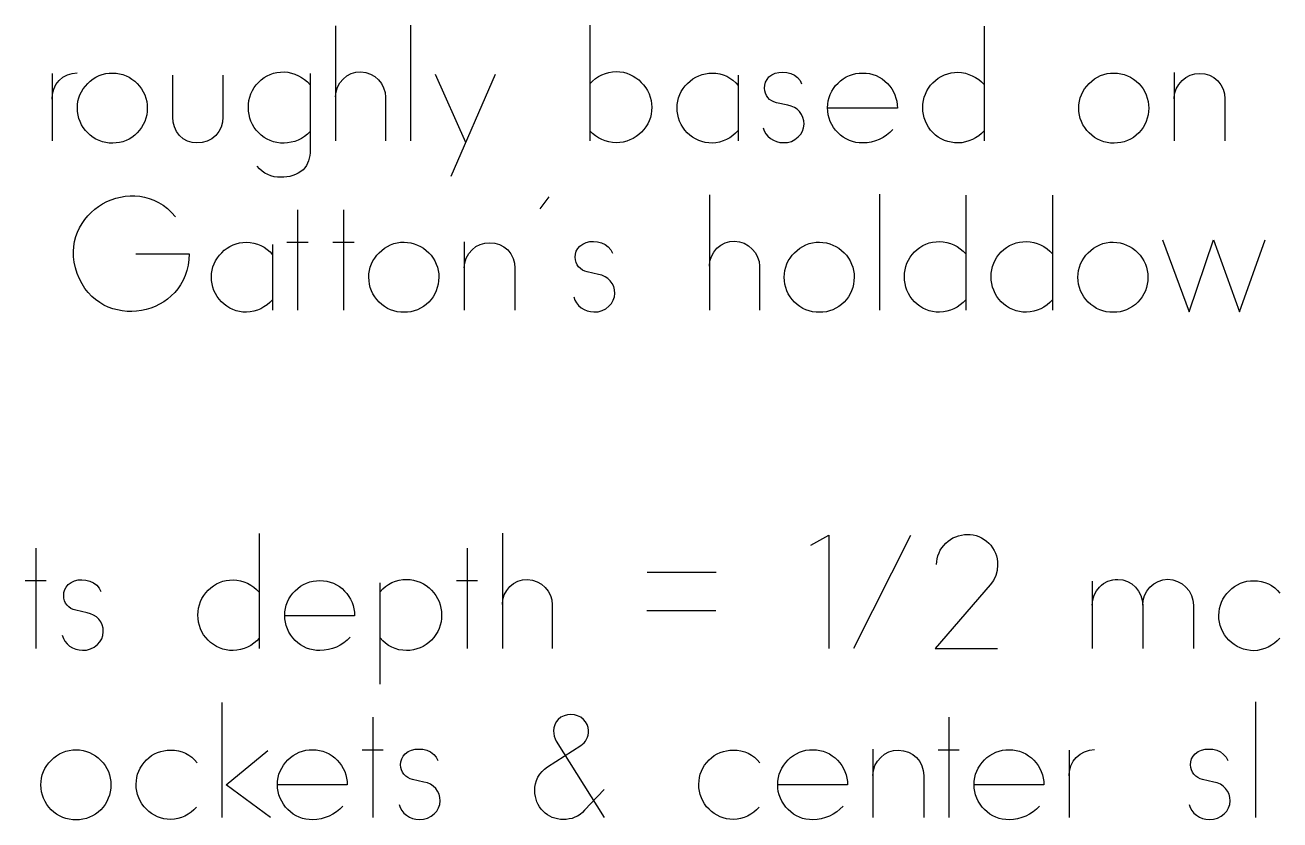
# Model space of a CAD drawing. Extents: x 0.37 to 5.45, y 0.44 to 6.56.
# Drawn here: x 2.872 to 4.263, y 5.509 to 6.39 of the extents above; entities that cross this region are included whole.
import ezdxf

# ---------------------------------------------------------------- set-up
doc = ezdxf.new("R2010")
doc.units = 0
doc.layers.add('LAYER_1', color=7, linetype='CONTINUOUS')

msp = doc.modelspace()

# ---------------------------------------------------------------- linework, layer by layer
at = {"layer": 'LAYER_1'}
for points in [[(3.2161, 6.3894), (3.2161, 6.2618)], [(3.299, 6.3901), (3.299, 6.2618)], [(3.4979, 6.39), (3.4979, 6.2618)], [(3.9353, 6.3891), (3.9353, 6.2618)], [(2.9018, 6.3082), (2.9021, 6.3138), (2.9035, 6.3192), (2.906, 6.3242), (2.9095, 6.3286), (2.9138, 6.3323), (2.9187, 6.3349), (2.9241, 6.3366), (2.9297, 6.3372)], [(2.9018, 6.3366), (2.9018, 6.2618)], [(3.0912, 6.3348), (3.0912, 6.2881), (3.0908, 6.2824), (3.0893, 6.2771), (3.0867, 6.2721), (3.0832, 6.2677), (3.0787, 6.2641), (3.0736, 6.2615), (3.0682, 6.2599), (3.0624, 6.2595), (3.057, 6.26), (3.0518, 6.2616), (3.0471, 6.2642), (3.043, 6.2677), (3.0396, 6.2722), (3.0373, 6.2772), (3.0359, 6.2825), (3.0355, 6.2881), (3.0355, 6.3348)], [(3.1879, 6.2721), (3.1849, 6.2692), (3.1817, 6.2667), (3.1783, 6.2646), (3.1747, 6.2627), (3.1709, 6.2613), (3.167, 6.2603), (3.1629, 6.2596), (3.1589, 6.2593), (3.1549, 6.2594), (3.1511, 6.2599), (3.1473, 6.2608), (3.1437, 6.2621), (3.1401, 6.2637), (3.1368, 6.2657), (3.1337, 6.268), (3.1308, 6.2707), (3.1282, 6.2736), (3.1258, 6.2767), (3.1239, 6.28), (3.1222, 6.2835), (3.121, 6.2871), (3.1201, 6.2909), (3.1195, 6.2947), (3.1194, 6.2987), (3.1195, 6.3026), (3.12, 6.3065), (3.1209, 6.3103), (3.1222, 6.314), (3.1239, 6.3175), (3.1258, 6.3209), (3.1282, 6.3241), (3.1308, 6.327), (3.1337, 6.3296), (3.1369, 6.3319), (3.1402, 6.3339), (3.1437, 6.3355), (3.1473, 6.3368), (3.1511, 6.3376), (3.155, 6.3381), (3.1589, 6.3382), (3.163, 6.3378), (3.1671, 6.3369), (3.171, 6.3357), (3.1748, 6.334), (3.1784, 6.3321), (3.1818, 6.3297), (3.185, 6.3271), (3.1879, 6.3241)], [(3.1878, 6.3364), (3.1878, 6.2515), (3.1879, 6.2485), (3.1876, 6.2456), (3.1862, 6.2398), (3.1837, 6.2345), (3.182, 6.232), (3.1801, 6.2297), (3.1775, 6.2277), (3.1746, 6.2259), (3.1717, 6.2245), (3.1686, 6.2233), (3.1654, 6.2224), (3.1621, 6.2218), (3.1588, 6.2216), (3.1554, 6.2216), (3.1516, 6.2217), (3.1479, 6.2221), (3.1443, 6.2231), (3.1409, 6.2244), (3.1376, 6.2262), (3.1345, 6.2283), (3.1317, 6.2308), (3.1292, 6.2337)], [(3.2161, 6.3106), (3.2166, 6.3161), (3.2182, 6.3213), (3.2209, 6.3261), (3.2244, 6.3303), (3.2286, 6.3338), (3.2333, 6.3363), (3.2385, 6.3378), (3.2439, 6.3382), (3.2495, 6.3376), (3.2547, 6.3358), (3.2595, 6.3331), (3.2636, 6.3294), (3.267, 6.3253), (3.2694, 6.3206), (3.2709, 6.3155), (3.2715, 6.3103), (3.2715, 6.2618)], [(3.3265, 6.3357), (3.3601, 6.2604)], [(3.393, 6.3355), (3.3437, 6.2222)], [(3.498, 6.3252), (3.5009, 6.3281), (3.5042, 6.3308), (3.5077, 6.3331), (3.5113, 6.335), (3.5152, 6.3365), (3.5192, 6.3376), (3.5233, 6.3383), (3.5275, 6.3386), (3.5314, 6.3384), (3.5352, 6.3378), (3.5389, 6.3368), (3.5425, 6.3354), (3.5459, 6.3337), (3.5492, 6.3317), (3.5522, 6.3293), (3.555, 6.3266), (3.5576, 6.3238), (3.56, 6.3207), (3.562, 6.3175), (3.5637, 6.314), (3.565, 6.3104), (3.5659, 6.3067), (3.5665, 6.3029), (3.5666, 6.299), (3.5665, 6.2952), (3.566, 6.2914), (3.5651, 6.2877), (3.5638, 6.2841), (3.5622, 6.2807), (3.5602, 6.2775), (3.5579, 6.2744), (3.5553, 6.2716), (3.5524, 6.2689), (3.5493, 6.2665), (3.546, 6.2645), (3.5425, 6.2628), (3.5389, 6.2615), (3.5351, 6.2605), (3.5312, 6.2599), (3.5273, 6.2597), (3.5231, 6.26), (3.5191, 6.2606), (3.5151, 6.2617), (3.5113, 6.2632), (3.5076, 6.265), (3.5042, 6.2673), (3.5009, 6.2699), (3.498, 6.2728)], [(3.6625, 6.2733), (3.6597, 6.2703), (3.6565, 6.2676), (3.6532, 6.2653), (3.6496, 6.2633), (3.6458, 6.2617), (3.6419, 6.2605), (3.6378, 6.2597), (3.6337, 6.2593), (3.6298, 6.2595), (3.626, 6.2601), (3.6223, 6.261), (3.6187, 6.2623), (3.6152, 6.264), (3.6119, 6.266), (3.6088, 6.2683), (3.606, 6.2709), (3.6034, 6.2738), (3.6011, 6.2769), (3.5992, 6.2801), (3.5976, 6.2836), (3.5964, 6.2872), (3.5955, 6.2909), (3.595, 6.2947), (3.5949, 6.2985), (3.595, 6.3023), (3.5956, 6.306), (3.5965, 6.3096), (3.5978, 6.3132), (3.5994, 6.3165), (3.6014, 6.3197), (3.6037, 6.3227), (3.6063, 6.3254), (3.6091, 6.3281), (3.6122, 6.3304), (3.6154, 6.3323), (3.6188, 6.334), (3.6224, 6.3353), (3.6261, 6.3362), (3.6298, 6.3367), (3.6337, 6.3369), (3.6379, 6.3367), (3.642, 6.3361), (3.6459, 6.335), (3.6498, 6.3334), (3.6534, 6.3314), (3.6567, 6.329), (3.6598, 6.3262), (3.6625, 6.323)], [(3.6626, 6.3345), (3.6626, 6.2617)], [(3.6901, 6.2764), (3.6913, 6.2729), (3.6931, 6.2697), (3.6954, 6.2669), (3.6982, 6.2644), (3.7015, 6.2625), (3.705, 6.261), (3.7087, 6.2601), (3.7125, 6.2599), (3.7171, 6.26), (3.7215, 6.2612), (3.7255, 6.2633), (3.729, 6.2662), (3.7318, 6.2691), (3.7338, 6.2726), (3.7351, 6.2763), (3.7356, 6.2803), (3.7353, 6.2842), (3.7343, 6.2878), (3.7328, 6.2912), (3.7306, 6.2942), (3.728, 6.2968), (3.7249, 6.2988), (3.7214, 6.3003), (3.7176, 6.3012), (3.705, 6.3041), (3.7022, 6.3049), (3.6997, 6.3061), (3.6974, 6.3078), (3.6954, 6.3098), (3.6938, 6.3121), (3.6927, 6.3147), (3.6919, 6.3174), (3.6917, 6.3203), (3.692, 6.3237), (3.6929, 6.327), (3.6945, 6.3299), (3.6966, 6.3326), (3.7, 6.335), (3.7037, 6.3367), (3.7077, 6.3377), (3.7119, 6.3378), (3.7164, 6.3376), (3.7208, 6.3365), (3.7248, 6.3346), (3.7284, 6.3319), (3.7311, 6.3287), (3.7329, 6.325)], [(3.8341, 6.2744), (3.8308, 6.2711), (3.8271, 6.2681), (3.8231, 6.2656), (3.8189, 6.2634), (3.8146, 6.2618), (3.81, 6.2605), (3.8054, 6.2598), (3.8006, 6.2595), (3.7968, 6.2596), (3.793, 6.2601), (3.7893, 6.261), (3.7858, 6.2622), (3.7824, 6.2639), (3.7791, 6.2658), (3.7761, 6.2681), (3.7733, 6.2707), (3.7706, 6.2735), (3.7683, 6.2766), (3.7663, 6.2799), (3.7646, 6.2834), (3.7633, 6.2871), (3.7624, 6.2908), (3.7618, 6.2946), (3.7616, 6.2985), (3.7618, 6.3024), (3.7624, 6.3061), (3.7633, 6.3098), (3.7646, 6.3133), (3.7663, 6.3168), (3.7683, 6.32), (3.7706, 6.323), (3.7732, 6.3258), (3.776, 6.3284), (3.7791, 6.3307), (3.7823, 6.3326), (3.7858, 6.3342), (3.7893, 6.3355), (3.793, 6.3364), (3.7968, 6.3369), (3.8006, 6.337), (3.8045, 6.3369), (3.8083, 6.3363), (3.812, 6.3354), (3.8156, 6.3341), (3.819, 6.3324), (3.8222, 6.3304), (3.8253, 6.3281), (3.828, 6.3254), (3.8305, 6.3226), (3.8328, 6.3195), (3.8346, 6.3163), (3.8362, 6.3128), (3.8374, 6.3093), (3.8383, 6.3057), (3.8389, 6.3019), (3.839, 6.2981), (3.7616, 6.2981)], [(3.9352, 6.2731), (3.9323, 6.2701), (3.9292, 6.2675), (3.9258, 6.2652), (3.9222, 6.2633), (3.9184, 6.2617), (3.9145, 6.2606), (3.9104, 6.2598), (3.9063, 6.2595), (3.9024, 6.2596), (3.8986, 6.2602), (3.8948, 6.2611), (3.8912, 6.2623), (3.8877, 6.264), (3.8844, 6.266), (3.8813, 6.2683), (3.8785, 6.271), (3.8759, 6.2738), (3.8736, 6.277), (3.8717, 6.2803), (3.8701, 6.2837), (3.8688, 6.2873), (3.8679, 6.2911), (3.8674, 6.2949), (3.8673, 6.2988), (3.8674, 6.3026), (3.8679, 6.3064), (3.8688, 6.3101), (3.8701, 6.3137), (3.8717, 6.3171), (3.8736, 6.3204), (3.8759, 6.3234), (3.8785, 6.3263), (3.8814, 6.3289), (3.8844, 6.3313), (3.8877, 6.3333), (3.8912, 6.3349), (3.8948, 6.3362), (3.8985, 6.3371), (3.9023, 6.3376), (3.9062, 6.3378), (3.9103, 6.3375), (3.9144, 6.3367), (3.9183, 6.3355), (3.9221, 6.334), (3.9257, 6.3321), (3.9292, 6.3298), (3.9323, 6.3271), (3.9352, 6.3242)], [(4.1459, 6.3375), (4.1459, 6.2618)], [(4.1459, 6.3085), (4.1465, 6.3141), (4.1482, 6.3195), (4.151, 6.3244), (4.1547, 6.3286), (4.159, 6.3321), (4.1637, 6.3346), (4.1689, 6.3361), (4.1744, 6.3365), (4.1799, 6.336), (4.1852, 6.3345), (4.1901, 6.3319), (4.1944, 6.3284), (4.1978, 6.324), (4.2003, 6.3191), (4.2018, 6.3139), (4.2022, 6.3084), (4.2022, 6.2618)], [(2.9947, 6.1368), (3.0537, 6.1368), (3.0534, 6.1303), (3.0526, 6.124), (3.0512, 6.1181), (3.0494, 6.1126), (3.0471, 6.1073), (3.0443, 6.1024), (3.0412, 6.0979), (3.0377, 6.0937), (3.0339, 6.0899), (3.0298, 6.0865), (3.0255, 6.0834), (3.0209, 6.0807), (3.016, 6.0784), (3.0111, 6.0764), (3.006, 6.0749), (3.0007, 6.0738), (2.9955, 6.0731), (2.9901, 6.0728), (2.9848, 6.0729), (2.9795, 6.0734), (2.9742, 6.0744), (2.9691, 6.0758), (2.964, 6.0776), (2.9592, 6.0799), (2.9545, 6.0827), (2.95, 6.0859), (2.9457, 6.0895), (2.9418, 6.0937), (2.9382, 6.0983), (2.9349, 6.1034), (2.932, 6.1089), (2.9295, 6.115), (2.9276, 6.1212), (2.9262, 6.1273), (2.9255, 6.1333), (2.9254, 6.1392), (2.9258, 6.1449), (2.9267, 6.1504), (2.9281, 6.1557), (2.9299, 6.1608), (2.9322, 6.1656), (2.9349, 6.1703), (2.9379, 6.1746), (2.9413, 6.1787), (2.9451, 6.1825), (2.9491, 6.186), (2.9533, 6.1892), (2.9578, 6.192), (2.9625, 6.1945), (2.9674, 6.1966), (2.9725, 6.1983), (2.9776, 6.1996), (2.9829, 6.2005), (2.9882, 6.2009), (2.9935, 6.2009), (2.9989, 6.2004), (3.0042, 6.1995), (3.0095, 6.198), (3.0147, 6.196), (3.0198, 6.1935), (3.0248, 6.1905), (3.0296, 6.1868), (3.0342, 6.1826), (3.0387, 6.1778)], [(3.4527, 6.1999), (3.4425, 6.1864)], [(3.6307, 6.2019), (3.6307, 6.0743)], [(3.8193, 6.2026), (3.8193, 6.0743)], [(3.9148, 6.2016), (3.9148, 6.0743)], [(4.0111, 6.2016), (4.0111, 6.0743)], [(3.174, 6.1855), (3.174, 6.0743)], [(3.225, 6.1855), (3.225, 6.0743)], [(3.4802, 6.0889), (3.4814, 6.0854), (3.4832, 6.0822), (3.4856, 6.0794), (3.4884, 6.0769), (3.4916, 6.075), (3.4951, 6.0735), (3.4988, 6.0726), (3.5026, 6.0724), (3.5072, 6.0725), (3.5116, 6.0737), (3.5157, 6.0758), (3.5192, 6.0787), (3.5219, 6.0816), (3.524, 6.0851), (3.5253, 6.0888), (3.5257, 6.0928), (3.5254, 6.0967), (3.5245, 6.1003), (3.5229, 6.1037), (3.5207, 6.1067), (3.5181, 6.1093), (3.515, 6.1113), (3.5115, 6.1128), (3.5078, 6.1137), (3.4952, 6.1166), (3.4924, 6.1174), (3.4898, 6.1186), (3.4875, 6.1203), (3.4856, 6.1223), (3.484, 6.1246), (3.4828, 6.1272), (3.4821, 6.1299), (3.4818, 6.1328), (3.4821, 6.1362), (3.483, 6.1395), (3.4846, 6.1424), (3.4868, 6.1451), (3.4901, 6.1475), (3.4939, 6.1492), (3.4979, 6.1502), (3.502, 6.1503), (3.5065, 6.1501), (3.5109, 6.149), (3.5149, 6.1471), (3.5185, 6.1444), (3.5212, 6.1412), (3.523, 6.1375)], [(3.6307, 6.1231), (3.6312, 6.1286), (3.6329, 6.1338), (3.6355, 6.1386), (3.639, 6.1428), (3.6432, 6.1463), (3.6479, 6.1488), (3.6531, 6.1503), (3.6585, 6.1507), (3.6641, 6.1501), (3.6693, 6.1483), (3.6741, 6.1456), (3.6782, 6.1419), (3.6816, 6.1378), (3.684, 6.1331), (3.6856, 6.128), (3.6861, 6.1228), (3.6861, 6.0743)], [(3.9148, 6.0856), (3.9119, 6.0826), (3.9087, 6.08), (3.9053, 6.0777), (3.9017, 6.0758), (3.898, 6.0742), (3.894, 6.0731), (3.89, 6.0723), (3.8858, 6.072), (3.882, 6.0721), (3.8781, 6.0727), (3.8744, 6.0736), (3.8707, 6.0748), (3.8673, 6.0765), (3.864, 6.0785), (3.8609, 6.0808), (3.858, 6.0835), (3.8554, 6.0863), (3.8532, 6.0895), (3.8512, 6.0928), (3.8496, 6.0962), (3.8484, 6.0998), (3.8475, 6.1036), (3.847, 6.1074), (3.8468, 6.1113), (3.847, 6.1151), (3.8475, 6.1189), (3.8484, 6.1226), (3.8496, 6.1262), (3.8512, 6.1296), (3.8532, 6.1329), (3.8555, 6.1359), (3.8581, 6.1388), (3.8609, 6.1414), (3.864, 6.1438), (3.8673, 6.1458), (3.8707, 6.1474), (3.8743, 6.1487), (3.878, 6.1496), (3.8819, 6.1501), (3.8857, 6.1503), (3.8899, 6.15), (3.8939, 6.1492), (3.8979, 6.148), (3.9017, 6.1465), (3.9053, 6.1446), (3.9087, 6.1423), (3.9119, 6.1396), (3.9148, 6.1367)], [(4.011, 6.0856), (4.0082, 6.0826), (4.005, 6.08), (4.0016, 6.0777), (3.998, 6.0758), (3.9942, 6.0742), (3.9903, 6.0731), (3.9862, 6.0723), (3.9821, 6.072), (3.9782, 6.0721), (3.9744, 6.0727), (3.9706, 6.0736), (3.967, 6.0748), (3.9635, 6.0765), (3.9602, 6.0785), (3.9571, 6.0808), (3.9543, 6.0835), (3.9517, 6.0863), (3.9494, 6.0895), (3.9475, 6.0928), (3.9459, 6.0962), (3.9446, 6.0998), (3.9437, 6.1036), (3.9432, 6.1074), (3.9431, 6.1113), (3.9432, 6.1151), (3.9437, 6.1189), (3.9446, 6.1226), (3.9459, 6.1262), (3.9475, 6.1296), (3.9495, 6.1329), (3.9517, 6.1359), (3.9543, 6.1388), (3.9572, 6.1414), (3.9602, 6.1438), (3.9635, 6.1458), (3.967, 6.1474), (3.9706, 6.1487), (3.9743, 6.1496), (3.9781, 6.1501), (3.982, 6.1503), (3.9861, 6.15), (3.9902, 6.1492), (3.9941, 6.148), (3.9979, 6.1465), (4.0016, 6.1446), (4.005, 6.1423), (4.0081, 6.1396), (4.011, 6.1367)], [(4.1331, 6.1522), (4.1625, 6.0723), (4.1897, 6.1522), (4.2184, 6.0723), (4.2469, 6.1522)], [(3.1461, 6.0858), (3.1433, 6.0828), (3.1401, 6.0801), (3.1367, 6.0778), (3.1332, 6.0758), (3.1294, 6.0742), (3.1255, 6.073), (3.1214, 6.0722), (3.1173, 6.0718), (3.1134, 6.072), (3.1096, 6.0726), (3.1059, 6.0735), (3.1022, 6.0748), (3.0988, 6.0765), (3.0955, 6.0785), (3.0924, 6.0808), (3.0896, 6.0834), (3.087, 6.0863), (3.0847, 6.0894), (3.0828, 6.0926), (3.0812, 6.0961), (3.0799, 6.0997), (3.0791, 6.1034), (3.0785, 6.1072), (3.0784, 6.111), (3.0786, 6.1148), (3.0792, 6.1185), (3.0801, 6.1221), (3.0814, 6.1257), (3.083, 6.129), (3.085, 6.1322), (3.0873, 6.1352), (3.0899, 6.1379), (3.0927, 6.1406), (3.0957, 6.1429), (3.099, 6.1448), (3.1024, 6.1465), (3.106, 6.1478), (3.1096, 6.1487), (3.1134, 6.1492), (3.1172, 6.1494), (3.1214, 6.1492), (3.1255, 6.1486), (3.1295, 6.1475), (3.1333, 6.1459), (3.1369, 6.1439), (3.1403, 6.1415), (3.1434, 6.1387), (3.1461, 6.1355)], [(3.1462, 6.147), (3.1462, 6.0742)], [(3.1621, 6.1495), (3.1856, 6.1495)], [(3.2131, 6.1495), (3.2367, 6.1495)], [(3.3587, 6.15), (3.3587, 6.0743)], [(3.3587, 6.121), (3.3593, 6.1266), (3.361, 6.132), (3.3638, 6.1369), (3.3675, 6.1411), (3.3717, 6.1446), (3.3765, 6.1471), (3.3817, 6.1486), (3.3871, 6.149), (3.3927, 6.1485), (3.398, 6.147), (3.4028, 6.1444), (3.4071, 6.1409), (3.4105, 6.1365), (3.413, 6.1316), (3.4145, 6.1264), (3.415, 6.1209), (3.415, 6.0743)], [(3.1315, 5.8266), (3.1315, 5.6993)], [(3.401, 5.8269), (3.401, 5.6993)], [(3.743, 5.8137), (3.763, 5.8248), (3.763, 5.6993)], [(3.8536, 5.8243), (3.7905, 5.6993)], [(3.8826, 5.7922), (3.8827, 5.7955), (3.8832, 5.7988), (3.884, 5.802), (3.8852, 5.8051), (3.8866, 5.8081), (3.8884, 5.8109), (3.8904, 5.8135), (3.8927, 5.8159), (3.8952, 5.8181), (3.8979, 5.8201), (3.9007, 5.8218), (3.9037, 5.8231), (3.9068, 5.8242), (3.91, 5.825), (3.9133, 5.8254), (3.9166, 5.8256), (3.9199, 5.8255), (3.9231, 5.8251), (3.9263, 5.8243), (3.9294, 5.8233), (3.9324, 5.8219), (3.9352, 5.8202), (3.9379, 5.8183), (3.9403, 5.8161), (3.9426, 5.8136), (3.9446, 5.8109), (3.9463, 5.808), (3.9477, 5.805), (3.9488, 5.8018), (3.9496, 5.7986), (3.9501, 5.7953), (3.9502, 5.7919), (3.9497, 5.7858), (3.9481, 5.78), (3.9455, 5.7746), (3.9419, 5.7697), (3.8811, 5.6993), (3.9499, 5.6993)], [(2.8837, 5.8105), (2.8837, 5.6993)], [(3.3619, 5.8105), (3.3619, 5.6993)], [(2.8718, 5.7745), (2.8953, 5.7745)], [(2.913, 5.7139), (2.9142, 5.7104), (2.916, 5.7072), (2.9183, 5.7044), (2.9211, 5.7019), (2.9244, 5.7), (2.9279, 5.6985), (2.9316, 5.6976), (2.9354, 5.6974), (2.94, 5.6975), (2.9444, 5.6987), (2.9484, 5.7008), (2.9519, 5.7037), (2.9547, 5.7066), (2.9568, 5.7101), (2.958, 5.7138), (2.9585, 5.7178), (2.9582, 5.7217), (2.9573, 5.7253), (2.9557, 5.7287), (2.9535, 5.7317), (2.9509, 5.7343), (2.9478, 5.7363), (2.9443, 5.7378), (2.9406, 5.7387), (2.928, 5.7416), (2.9251, 5.7424), (2.9226, 5.7436), (2.9203, 5.7453), (2.9183, 5.7473), (2.9167, 5.7496), (2.9156, 5.7522), (2.9148, 5.7549), (2.9146, 5.7578), (2.9149, 5.7612), (2.9158, 5.7645), (2.9174, 5.7674), (2.9195, 5.7701), (2.9229, 5.7725), (2.9266, 5.7742), (2.9306, 5.7752), (2.9348, 5.7753), (2.9393, 5.7751), (2.9437, 5.774), (2.9477, 5.7721), (2.9513, 5.7694), (2.954, 5.7662), (2.9558, 5.7625)], [(3.1314, 5.7106), (3.1286, 5.7076), (3.1254, 5.705), (3.122, 5.7027), (3.1184, 5.7008), (3.1146, 5.6992), (3.1107, 5.6981), (3.1066, 5.6973), (3.1025, 5.697), (3.0986, 5.6971), (3.0948, 5.6977), (3.091, 5.6986), (3.0874, 5.6998), (3.0839, 5.7015), (3.0806, 5.7035), (3.0775, 5.7058), (3.0747, 5.7085), (3.0721, 5.7113), (3.0698, 5.7145), (3.0679, 5.7178), (3.0663, 5.7212), (3.065, 5.7248), (3.0641, 5.7286), (3.0636, 5.7324), (3.0635, 5.7363), (3.0636, 5.7401), (3.0641, 5.7439), (3.065, 5.7476), (3.0663, 5.7512), (3.0679, 5.7546), (3.0699, 5.7579), (3.0721, 5.7609), (3.0747, 5.7638), (3.0776, 5.7664), (3.0806, 5.7688), (3.0839, 5.7708), (3.0874, 5.7724), (3.091, 5.7737), (3.0947, 5.7746), (3.0985, 5.7751), (3.1024, 5.7753), (3.1065, 5.775), (3.1106, 5.7742), (3.1145, 5.773), (3.1183, 5.7715), (3.122, 5.7696), (3.1254, 5.7673), (3.1285, 5.7646), (3.1314, 5.7617)], [(3.2322, 5.7119), (3.2289, 5.7086), (3.2252, 5.7056), (3.2212, 5.7031), (3.217, 5.7009), (3.2127, 5.6993), (3.2081, 5.698), (3.2035, 5.6973), (3.1987, 5.697), (3.1949, 5.6971), (3.1911, 5.6976), (3.1874, 5.6985), (3.1839, 5.6997), (3.1805, 5.7014), (3.1772, 5.7033), (3.1742, 5.7056), (3.1714, 5.7082), (3.1687, 5.711), (3.1664, 5.7141), (3.1644, 5.7174), (3.1627, 5.7209), (3.1614, 5.7246), (3.1605, 5.7283), (3.1599, 5.7321), (3.1597, 5.736), (3.1599, 5.7399), (3.1605, 5.7436), (3.1614, 5.7473), (3.1628, 5.7508), (3.1644, 5.7543), (3.1664, 5.7575), (3.1687, 5.7605), (3.1713, 5.7633), (3.1741, 5.7659), (3.1772, 5.7682), (3.1804, 5.7701), (3.1839, 5.7717), (3.1875, 5.773), (3.1911, 5.7739), (3.1949, 5.7744), (3.1987, 5.7745), (3.2026, 5.7744), (3.2064, 5.7738), (3.2101, 5.7729), (3.2137, 5.7716), (3.2171, 5.7699), (3.2203, 5.7679), (3.2234, 5.7656), (3.2261, 5.7629), (3.2287, 5.7601), (3.2309, 5.757), (3.2328, 5.7538), (3.2343, 5.7503), (3.2356, 5.7468), (3.2364, 5.7432), (3.237, 5.7394), (3.2371, 5.7356), (3.1597, 5.7356)], [(3.2654, 5.7621), (3.2683, 5.7652), (3.2715, 5.7679), (3.2749, 5.7703), (3.2786, 5.7723), (3.2825, 5.7738), (3.2865, 5.7749), (3.2906, 5.7756), (3.2949, 5.7758), (3.2988, 5.7756), (3.3026, 5.775), (3.3063, 5.774), (3.3099, 5.7726), (3.3134, 5.7709), (3.3166, 5.7689), (3.3197, 5.7665), (3.3225, 5.7638), (3.325, 5.7609), (3.3272, 5.7579), (3.3292, 5.7547), (3.3308, 5.7512), (3.332, 5.7477), (3.3329, 5.744), (3.3334, 5.7403), (3.3336, 5.7365), (3.3335, 5.7326), (3.333, 5.7288), (3.3321, 5.725), (3.3309, 5.7214), (3.3293, 5.7179), (3.3273, 5.7146), (3.3251, 5.7114), (3.3225, 5.7085), (3.3196, 5.7059), (3.3165, 5.7036), (3.3132, 5.7016), (3.3098, 5.7), (3.3061, 5.6987), (3.3024, 5.6978), (3.2986, 5.6972), (3.2947, 5.6971), (3.2905, 5.6973), (3.2863, 5.6979), (3.2823, 5.6991), (3.2784, 5.7007), (3.2748, 5.7027), (3.2714, 5.7051), (3.2683, 5.7079), (3.2654, 5.7111)], [(3.35, 5.7745), (3.3735, 5.7745)], [(3.401, 5.7481), (3.4016, 5.7536), (3.4032, 5.7588), (3.4058, 5.7636), (3.4094, 5.7678), (3.4135, 5.7713), (3.4183, 5.7738), (3.4235, 5.7753), (3.4289, 5.7757), (3.4344, 5.7751), (3.4396, 5.7733), (3.4444, 5.7706), (3.4486, 5.7669), (3.4519, 5.7628), (3.4544, 5.7581), (3.4559, 5.753), (3.4564, 5.7478), (3.4564, 5.6993)], [(3.5616, 5.7838), (3.638, 5.7838)], [(4.0552, 5.7474), (4.0556, 5.753), (4.0572, 5.7582), (4.0598, 5.7631), (4.0633, 5.7674), (4.0653, 5.7694), (4.0676, 5.7711), (4.0725, 5.7738), (4.0779, 5.7754), (4.0807, 5.7758), (4.0836, 5.7758), (4.089, 5.7752), (4.0942, 5.7735), (4.0989, 5.7708), (4.1029, 5.7671), (4.1064, 5.7628), (4.109, 5.7579), (4.1106, 5.7527), (4.1111, 5.7472), (4.1111, 5.6993)], [(4.1111, 5.7472), (4.1115, 5.7527), (4.113, 5.758), (4.1156, 5.7629), (4.1191, 5.7673), (4.1233, 5.7709), (4.1281, 5.7736), (4.1334, 5.7753), (4.1389, 5.7759), (4.1445, 5.7753), (4.1498, 5.7736), (4.1547, 5.7709), (4.159, 5.7673), (4.1625, 5.763), (4.1652, 5.7581), (4.1668, 5.7527), (4.1673, 5.7471), (4.1673, 5.6993)], [(4.2632, 5.7108), (4.2603, 5.7078), (4.2572, 5.7051), (4.2538, 5.7028), (4.2502, 5.7008), (4.2465, 5.6992), (4.2426, 5.698), (4.2385, 5.6972), (4.2344, 5.6968), (4.2305, 5.697), (4.2267, 5.6976), (4.2229, 5.6985), (4.2193, 5.6998), (4.2159, 5.7015), (4.2126, 5.7035), (4.2095, 5.7058), (4.2067, 5.7084), (4.2041, 5.7113), (4.2018, 5.7144), (4.1999, 5.7176), (4.1983, 5.7211), (4.197, 5.7247), (4.1961, 5.7284), (4.1956, 5.7322), (4.1955, 5.736), (4.1957, 5.7398), (4.1963, 5.7435), (4.1972, 5.7471), (4.1985, 5.7507), (4.2001, 5.754), (4.2021, 5.7572), (4.2044, 5.7602), (4.207, 5.7629), (4.2098, 5.7656), (4.2128, 5.7679), (4.2161, 5.7698), (4.2195, 5.7715), (4.223, 5.7728), (4.2267, 5.7737), (4.2305, 5.7742), (4.2343, 5.7744), (4.2385, 5.7742), (4.2426, 5.7736), (4.2466, 5.7725), (4.2504, 5.7709), (4.254, 5.7689), (4.2574, 5.7665), (4.2605, 5.7637), (4.2632, 5.7605)], [(3.2653, 5.7722), (3.2653, 5.6596)], [(4.0552, 5.7737), (4.0552, 5.6993)], [(3.5614, 5.7415), (3.6378, 5.7415)], [(3.0901, 5.6394), (3.0901, 5.5118)], [(4.2362, 5.6401), (4.2362, 5.5118)], [(3.2573, 5.623), (3.2573, 5.5118)], [(3.5138, 5.5431), (3.4922, 5.5199), (3.4899, 5.5175), (3.4873, 5.5154), (3.4844, 5.5136), (3.4815, 5.5122), (3.4783, 5.511), (3.4751, 5.5103), (3.4718, 5.5099), (3.4684, 5.5098), (3.4653, 5.5099), (3.4623, 5.5103), (3.4593, 5.5111), (3.4564, 5.5121), (3.4536, 5.5134), (3.451, 5.5149), (3.4485, 5.5168), (3.4463, 5.5189), (3.4442, 5.5212), (3.4423, 5.5238), (3.4407, 5.5265), (3.4394, 5.5293), (3.4384, 5.5322), (3.4376, 5.5353), (3.4372, 5.5384), (3.437, 5.5415), (3.4371, 5.5455), (3.4378, 5.5494), (3.4389, 5.5531), (3.4405, 5.5567), (3.4425, 5.56), (3.445, 5.563), (3.4478, 5.5657), (3.4511, 5.5681), (3.488, 5.5916), (3.49, 5.5931), (3.4917, 5.5948), (3.4932, 5.5967), (3.4944, 5.5988), (3.4954, 5.601), (3.496, 5.6033), (3.4964, 5.6057), (3.4964, 5.6082), (3.496, 5.6117), (3.4949, 5.615), (3.4932, 5.618), (3.4909, 5.6207), (3.4879, 5.623), (3.4845, 5.6247), (3.4809, 5.6257), (3.4771, 5.626), (3.4732, 5.6257), (3.4695, 5.6247), (3.466, 5.623), (3.4629, 5.6206), (3.4607, 5.6179), (3.4591, 5.6148), (3.4581, 5.6114), (3.4578, 5.6079), (3.458, 5.6049), (3.4585, 5.602), (3.4595, 5.5993), (3.4608, 5.5966), (3.514, 5.5118)], [(3.8961, 5.623), (3.8961, 5.5118)], [(3.0619, 5.5234), (3.059, 5.5205), (3.0559, 5.5178), (3.0526, 5.5155), (3.049, 5.5136), (3.0452, 5.5121), (3.0413, 5.5109), (3.0373, 5.5102), (3.0332, 5.5099), (3.0294, 5.51), (3.0257, 5.5106), (3.0221, 5.5115), (3.0186, 5.5128), (3.0153, 5.5144), (3.0121, 5.5163), (3.0091, 5.5185), (3.0063, 5.5211), (3.0037, 5.5239), (3.0014, 5.527), (2.9994, 5.5303), (2.9978, 5.5338), (2.9965, 5.5374), (2.9956, 5.5411), (2.9951, 5.5449), (2.995, 5.5488), (2.9952, 5.5526), (2.9957, 5.5563), (2.9966, 5.5599), (2.9979, 5.5634), (2.9995, 5.5668), (3.0015, 5.5699), (3.0037, 5.5729), (3.0063, 5.5757), (3.0091, 5.5782), (3.0121, 5.5805), (3.0153, 5.5824), (3.0187, 5.5839), (3.0222, 5.5852), (3.0258, 5.586), (3.0295, 5.5866), (3.0333, 5.5867), (3.0376, 5.5866), (3.0418, 5.5859), (3.0458, 5.5848), (3.0497, 5.5832), (3.0533, 5.5812), (3.0567, 5.5787), (3.0598, 5.5758), (3.0626, 5.5726)], [(3.144, 5.5118), (3.0946, 5.5483), (3.141, 5.5863)], [(3.2241, 5.5244), (3.2207, 5.5211), (3.2171, 5.5181), (3.2131, 5.5156), (3.2089, 5.5134), (3.2045, 5.5118), (3.2, 5.5105), (3.1953, 5.5098), (3.1906, 5.5095), (3.1868, 5.5096), (3.183, 5.5101), (3.1793, 5.511), (3.1758, 5.5122), (3.1723, 5.5139), (3.1691, 5.5158), (3.1661, 5.5181), (3.1632, 5.5207), (3.1606, 5.5235), (3.1583, 5.5266), (3.1563, 5.5299), (3.1546, 5.5334), (3.1533, 5.5371), (3.1523, 5.5408), (3.1518, 5.5446), (3.1516, 5.5485), (3.1518, 5.5524), (3.1524, 5.5561), (3.1533, 5.5598), (3.1546, 5.5633), (3.1563, 5.5668), (3.1583, 5.57), (3.1606, 5.573), (3.1632, 5.5758), (3.166, 5.5784), (3.1691, 5.5807), (3.1723, 5.5826), (3.1758, 5.5842), (3.1793, 5.5855), (3.183, 5.5864), (3.1868, 5.5869), (3.1906, 5.587), (3.1945, 5.5869), (3.1983, 5.5863), (3.202, 5.5854), (3.2055, 5.5841), (3.209, 5.5824), (3.2122, 5.5804), (3.2152, 5.5781), (3.218, 5.5754), (3.2205, 5.5726), (3.2227, 5.5695), (3.2246, 5.5663), (3.2262, 5.5628), (3.2274, 5.5593), (3.2283, 5.5557), (3.2289, 5.5519), (3.229, 5.5481), (3.1516, 5.5481)], [(3.2454, 5.587), (3.2689, 5.587)], [(3.2866, 5.5264), (3.2878, 5.5229), (3.2896, 5.5197), (3.2919, 5.5169), (3.2947, 5.5144), (3.298, 5.5125), (3.3015, 5.511), (3.3052, 5.5101), (3.309, 5.5099), (3.3136, 5.51), (3.318, 5.5112), (3.322, 5.5133), (3.3255, 5.5162), (3.3283, 5.5191), (3.3303, 5.5226), (3.3316, 5.5263), (3.3321, 5.5303), (3.3318, 5.5342), (3.3308, 5.5378), (3.3292, 5.5412), (3.3271, 5.5442), (3.3244, 5.5468), (3.3213, 5.5488), (3.3179, 5.5503), (3.3141, 5.5512), (3.3015, 5.5541), (3.2987, 5.5549), (3.2961, 5.5561), (3.2939, 5.5578), (3.2919, 5.5598), (3.2903, 5.5621), (3.2891, 5.5647), (3.2884, 5.5674), (3.2882, 5.5703), (3.2884, 5.5737), (3.2894, 5.577), (3.2909, 5.5799), (3.2931, 5.5826), (3.2965, 5.585), (3.3002, 5.5867), (3.3042, 5.5877), (3.3084, 5.5878), (3.3129, 5.5876), (3.3172, 5.5865), (3.3213, 5.5846), (3.3249, 5.5819), (3.3275, 5.5787), (3.3294, 5.575)], [(3.6857, 5.5234), (3.6829, 5.5205), (3.6798, 5.5178), (3.6764, 5.5155), (3.6728, 5.5136), (3.6691, 5.5121), (3.6652, 5.5109), (3.6612, 5.5102), (3.6571, 5.5099), (3.6533, 5.51), (3.6496, 5.5106), (3.646, 5.5115), (3.6425, 5.5128), (3.6391, 5.5144), (3.6359, 5.5163), (3.6329, 5.5185), (3.6302, 5.5211), (3.6275, 5.5239), (3.6252, 5.527), (3.6233, 5.5303), (3.6217, 5.5338), (3.6204, 5.5374), (3.6195, 5.5411), (3.619, 5.5449), (3.6189, 5.5488), (3.6191, 5.5526), (3.6196, 5.5563), (3.6205, 5.5599), (3.6218, 5.5634), (3.6234, 5.5668), (3.6253, 5.5699), (3.6276, 5.5729), (3.6302, 5.5757), (3.6329, 5.5782), (3.636, 5.5805), (3.6392, 5.5824), (3.6425, 5.5839), (3.6461, 5.5852), (3.6497, 5.586), (3.6534, 5.5866), (3.6572, 5.5867), (3.6614, 5.5866), (3.6656, 5.5859), (3.6697, 5.5848), (3.6735, 5.5832), (3.6772, 5.5812), (3.6806, 5.5787), (3.6837, 5.5758), (3.6864, 5.5726)], [(3.7788, 5.5244), (3.7754, 5.5211), (3.7718, 5.5181), (3.7678, 5.5156), (3.7636, 5.5134), (3.7592, 5.5118), (3.7547, 5.5105), (3.75, 5.5098), (3.7453, 5.5095), (3.7415, 5.5096), (3.7377, 5.5101), (3.734, 5.511), (3.7305, 5.5122), (3.727, 5.5139), (3.7238, 5.5158), (3.7208, 5.5181), (3.718, 5.5207), (3.7153, 5.5235), (3.713, 5.5266), (3.711, 5.5299), (3.7093, 5.5334), (3.708, 5.5371), (3.707, 5.5408), (3.7065, 5.5446), (3.7063, 5.5485), (3.7065, 5.5524), (3.7071, 5.5561), (3.708, 5.5598), (3.7093, 5.5633), (3.711, 5.5668), (3.713, 5.57), (3.7153, 5.573), (3.7179, 5.5758), (3.7207, 5.5784), (3.7238, 5.5807), (3.727, 5.5826), (3.7305, 5.5842), (3.734, 5.5855), (3.7377, 5.5864), (3.7415, 5.5869), (3.7453, 5.587), (3.7492, 5.5869), (3.753, 5.5863), (3.7567, 5.5854), (3.7603, 5.5841), (3.7637, 5.5824), (3.7669, 5.5804), (3.7699, 5.5781), (3.7727, 5.5754), (3.7752, 5.5726), (3.7774, 5.5695), (3.7793, 5.5663), (3.7809, 5.5628), (3.7821, 5.5593), (3.783, 5.5557), (3.7836, 5.5519), (3.7837, 5.5481), (3.7063, 5.5481)], [(3.8119, 5.5875), (3.8119, 5.5118)], [(3.8119, 5.5585), (3.8125, 5.5641), (3.8142, 5.5695), (3.817, 5.5744), (3.8207, 5.5786), (3.8249, 5.5821), (3.8297, 5.5846), (3.8349, 5.5861), (3.8404, 5.5865), (3.8459, 5.586), (3.8512, 5.5845), (3.8561, 5.5819), (3.8604, 5.5784), (3.8638, 5.574), (3.8663, 5.5691), (3.8678, 5.5639), (3.8682, 5.5584), (3.8682, 5.5118)], [(3.8841, 5.587), (3.9077, 5.587)], [(3.9966, 5.5244), (3.9932, 5.5211), (3.9895, 5.5181), (3.9855, 5.5156), (3.9814, 5.5134), (3.977, 5.5118), (3.9724, 5.5105), (3.9678, 5.5098), (3.963, 5.5095), (3.9592, 5.5096), (3.9554, 5.5101), (3.9518, 5.511), (3.9482, 5.5122), (3.9448, 5.5139), (3.9415, 5.5158), (3.9385, 5.5181), (3.9357, 5.5207), (3.933, 5.5235), (3.9307, 5.5266), (3.9287, 5.5299), (3.927, 5.5334), (3.9257, 5.5371), (3.9248, 5.5408), (3.9242, 5.5446), (3.924, 5.5485), (3.9242, 5.5524), (3.9248, 5.5561), (3.9258, 5.5598), (3.9271, 5.5633), (3.9287, 5.5668), (3.9307, 5.57), (3.933, 5.573), (3.9356, 5.5758), (3.9384, 5.5784), (3.9415, 5.5807), (3.9448, 5.5826), (3.9482, 5.5842), (3.9518, 5.5855), (3.9555, 5.5864), (3.9592, 5.5869), (3.9631, 5.587), (3.9669, 5.5869), (3.9707, 5.5863), (3.9744, 5.5854), (3.978, 5.5841), (3.9814, 5.5824), (3.9846, 5.5804), (3.9877, 5.5781), (3.9905, 5.5754), (3.993, 5.5726), (3.9952, 5.5695), (3.9971, 5.5663), (3.9986, 5.5628), (3.9999, 5.5593), (4.0008, 5.5557), (4.0013, 5.5519), (4.0015, 5.5481), (3.9241, 5.5481)], [(4.0297, 5.5582), (4.03, 5.5638), (4.0314, 5.5692), (4.0339, 5.5742), (4.0373, 5.5786), (4.0417, 5.5823), (4.0466, 5.5849), (4.0519, 5.5866), (4.0576, 5.5872)], [(4.0297, 5.5866), (4.0297, 5.5118)], [(4.1625, 5.5264), (4.1637, 5.5229), (4.1655, 5.5197), (4.1679, 5.5169), (4.1707, 5.5144), (4.1739, 5.5125), (4.1774, 5.511), (4.1811, 5.5101), (4.1849, 5.5099), (4.1895, 5.51), (4.1939, 5.5112), (4.198, 5.5133), (4.2015, 5.5162), (4.2042, 5.5191), (4.2063, 5.5226), (4.2076, 5.5263), (4.208, 5.5303), (4.2077, 5.5342), (4.2068, 5.5378), (4.2052, 5.5412), (4.203, 5.5442), (4.2004, 5.5468), (4.1973, 5.5488), (4.1938, 5.5503), (4.1901, 5.5512), (4.1775, 5.5541), (4.1747, 5.5549), (4.1721, 5.5561), (4.1698, 5.5578), (4.1679, 5.5598), (4.1663, 5.5621), (4.1651, 5.5647), (4.1643, 5.5674), (4.1641, 5.5703), (4.1644, 5.5737), (4.1653, 5.577), (4.1669, 5.5799), (4.1691, 5.5826), (4.1724, 5.585), (4.1762, 5.5867), (4.1802, 5.5877), (4.1843, 5.5878), (4.1888, 5.5876), (4.1932, 5.5865), (4.1972, 5.5846), (4.2008, 5.5819), (4.2035, 5.5787), (4.2053, 5.575)]]:
    msp.add_lwpolyline(points, dxfattribs=at)
for points in [[(2.9689, 6.337), (2.9727, 6.3368), (2.9765, 6.3362), (2.9801, 6.3352), (2.9837, 6.3339), (2.9871, 6.3323), (2.9903, 6.3303), (2.9933, 6.328), (2.9961, 6.3253), (2.9987, 6.3225), (3.001, 6.3195), (3.0029, 6.3163), (3.0045, 6.3128), (3.0057, 6.3093), (3.0066, 6.3056), (3.0071, 6.3019), (3.0073, 6.2981), (3.0071, 6.2943), (3.0066, 6.2905), (3.0057, 6.2868), (3.0044, 6.2832), (3.0028, 6.2798), (3.0009, 6.2765), (2.9987, 6.2735), (2.9961, 6.2706), (2.9933, 6.268), (2.9903, 6.2657), (2.9871, 6.2638), (2.9837, 6.2622), (2.9801, 6.2609), (2.9765, 6.26), (2.9727, 6.2595), (2.9689, 6.2593), (2.965, 6.2594), (2.9612, 6.26), (2.9575, 6.2609), (2.9539, 6.2621), (2.9504, 6.2637), (2.9471, 6.2657), (2.9441, 6.268), (2.9412, 6.2706), (2.9386, 6.2734), (2.9363, 6.2765), (2.9343, 6.2797), (2.9327, 6.2832), (2.9314, 6.2867), (2.9305, 6.2904), (2.9299, 6.2942), (2.9298, 6.2981), (2.9299, 6.3019), (2.9304, 6.3057), (2.9313, 6.3094), (2.9326, 6.3129), (2.9343, 6.3163), (2.9363, 6.3195), (2.9386, 6.3226), (2.9412, 6.3253), (2.944, 6.328), (2.9471, 6.3304), (2.9504, 6.3324), (2.9538, 6.3341), (2.9574, 6.3354), (2.9612, 6.3363), (2.965, 6.3369)], [(4.0794, 6.337), (4.0832, 6.3368), (4.0869, 6.3362), (4.0906, 6.3352), (4.0942, 6.3339), (4.0976, 6.3323), (4.1008, 6.3303), (4.1038, 6.328), (4.1066, 6.3253), (4.1092, 6.3225), (4.1114, 6.3195), (4.1134, 6.3163), (4.115, 6.3128), (4.1162, 6.3093), (4.1171, 6.3056), (4.1176, 6.3019), (4.1177, 6.2981), (4.1176, 6.2943), (4.117, 6.2905), (4.1161, 6.2868), (4.1149, 6.2832), (4.1133, 6.2798), (4.1114, 6.2765), (4.1092, 6.2735), (4.1066, 6.2706), (4.1038, 6.268), (4.1008, 6.2657), (4.0975, 6.2638), (4.0941, 6.2622), (4.0906, 6.2609), (4.0869, 6.26), (4.0832, 6.2595), (4.0794, 6.2593), (4.0755, 6.2594), (4.0717, 6.26), (4.068, 6.2609), (4.0644, 6.2621), (4.0609, 6.2637), (4.0576, 6.2657), (4.0545, 6.268), (4.0517, 6.2706), (4.0491, 6.2734), (4.0468, 6.2765), (4.0448, 6.2797), (4.0432, 6.2832), (4.0419, 6.2867), (4.041, 6.2904), (4.0404, 6.2942), (4.0403, 6.2981), (4.0404, 6.3019), (4.0409, 6.3057), (4.0418, 6.3094), (4.0431, 6.3129), (4.0447, 6.3163), (4.0467, 6.3195), (4.049, 6.3226), (4.0517, 6.3253), (4.0545, 6.328), (4.0576, 6.3304), (4.0608, 6.3324), (4.0643, 6.3341), (4.0679, 6.3354), (4.0716, 6.3363), (4.0755, 6.3369)], [(3.2921, 6.1495), (3.2959, 6.1493), (3.2997, 6.1487), (3.3034, 6.1477), (3.3069, 6.1464), (3.3103, 6.1448), (3.3136, 6.1428), (3.3166, 6.1405), (3.3194, 6.1378), (3.3219, 6.135), (3.3242, 6.132), (3.3261, 6.1288), (3.3277, 6.1253), (3.329, 6.1218), (3.3299, 6.1181), (3.3304, 6.1144), (3.3305, 6.1106), (3.3303, 6.1068), (3.3298, 6.103), (3.3289, 6.0993), (3.3277, 6.0957), (3.3261, 6.0923), (3.3242, 6.089), (3.3219, 6.086), (3.3194, 6.0831), (3.3166, 6.0805), (3.3135, 6.0782), (3.3103, 6.0763), (3.3069, 6.0747), (3.3033, 6.0734), (3.2997, 6.0725), (3.2959, 6.072), (3.2921, 6.0718), (3.2883, 6.0719), (3.2844, 6.0725), (3.2807, 6.0734), (3.2771, 6.0746), (3.2737, 6.0762), (3.2704, 6.0782), (3.2673, 6.0805), (3.2644, 6.0831), (3.2618, 6.0859), (3.2595, 6.089), (3.2575, 6.0922), (3.2559, 6.0957), (3.2546, 6.0992), (3.2537, 6.1029), (3.2532, 6.1067), (3.253, 6.1106), (3.2531, 6.1144), (3.2537, 6.1182), (3.2546, 6.1219), (3.2559, 6.1254), (3.2575, 6.1288), (3.2595, 6.132), (3.2618, 6.1351), (3.2644, 6.1378), (3.2673, 6.1405), (3.2703, 6.1429), (3.2736, 6.1449), (3.2771, 6.1466), (3.2807, 6.1479), (3.2844, 6.1488), (3.2882, 6.1494)], [(3.7527, 6.1495), (3.7565, 6.1493), (3.7603, 6.1487), (3.764, 6.1477), (3.7675, 6.1464), (3.7709, 6.1448), (3.7742, 6.1428), (3.7772, 6.1405), (3.78, 6.1378), (3.7825, 6.135), (3.7848, 6.132), (3.7867, 6.1288), (3.7883, 6.1253), (3.7896, 6.1218), (3.7905, 6.1181), (3.791, 6.1144), (3.7911, 6.1106), (3.7909, 6.1068), (3.7904, 6.103), (3.7895, 6.0993), (3.7883, 6.0957), (3.7867, 6.0923), (3.7848, 6.089), (3.7825, 6.086), (3.78, 6.0831), (3.7772, 6.0805), (3.7741, 6.0782), (3.7709, 6.0763), (3.7675, 6.0747), (3.7639, 6.0734), (3.7603, 6.0725), (3.7565, 6.072), (3.7527, 6.0718), (3.7489, 6.0719), (3.745, 6.0725), (3.7413, 6.0734), (3.7377, 6.0746), (3.7343, 6.0762), (3.731, 6.0782), (3.7279, 6.0805), (3.725, 6.0831), (3.7224, 6.0859), (3.7201, 6.089), (3.7181, 6.0922), (3.7165, 6.0957), (3.7152, 6.0992), (3.7143, 6.1029), (3.7138, 6.1067), (3.7136, 6.1106), (3.7137, 6.1144), (3.7143, 6.1182), (3.7152, 6.1219), (3.7165, 6.1254), (3.7181, 6.1288), (3.7201, 6.132), (3.7224, 6.1351), (3.725, 6.1378), (3.7279, 6.1405), (3.7309, 6.1429), (3.7342, 6.1449), (3.7377, 6.1466), (3.7413, 6.1479), (3.745, 6.1488), (3.7488, 6.1494)], [(4.0784, 6.1495), (4.0822, 6.1493), (4.086, 6.1487), (4.0897, 6.1477), (4.0932, 6.1464), (4.0966, 6.1448), (4.0999, 6.1428), (4.1029, 6.1405), (4.1057, 6.1378), (4.1082, 6.135), (4.1105, 6.132), (4.1124, 6.1288), (4.114, 6.1253), (4.1153, 6.1218), (4.1162, 6.1181), (4.1167, 6.1144), (4.1168, 6.1106), (4.1166, 6.1068), (4.1161, 6.103), (4.1152, 6.0993), (4.114, 6.0957), (4.1124, 6.0923), (4.1105, 6.089), (4.1082, 6.086), (4.1057, 6.0831), (4.1029, 6.0805), (4.0998, 6.0782), (4.0966, 6.0763), (4.0932, 6.0747), (4.0896, 6.0734), (4.086, 6.0725), (4.0822, 6.072), (4.0784, 6.0718), (4.0746, 6.0719), (4.0707, 6.0725), (4.067, 6.0734), (4.0634, 6.0746), (4.06, 6.0762), (4.0567, 6.0782), (4.0536, 6.0805), (4.0507, 6.0831), (4.0481, 6.0859), (4.0458, 6.089), (4.0438, 6.0922), (4.0422, 6.0957), (4.0409, 6.0992), (4.04, 6.1029), (4.0395, 6.1067), (4.0393, 6.1106), (4.0394, 6.1144), (4.04, 6.1182), (4.0409, 6.1219), (4.0422, 6.1254), (4.0438, 6.1288), (4.0458, 6.132), (4.0481, 6.1351), (4.0507, 6.1378), (4.0536, 6.1405), (4.0566, 6.1429), (4.0599, 6.1449), (4.0634, 6.1466), (4.067, 6.1479), (4.0707, 6.1488), (4.0745, 6.1494)], [(2.9285, 5.587), (2.9323, 5.5868), (2.9361, 5.5862), (2.9397, 5.5852), (2.9433, 5.5839), (2.9467, 5.5823), (2.9499, 5.5803), (2.9529, 5.578), (2.9557, 5.5753), (2.9583, 5.5725), (2.9606, 5.5695), (2.9625, 5.5663), (2.9641, 5.5628), (2.9653, 5.5593), (2.9662, 5.5556), (2.9667, 5.5519), (2.9668, 5.5481), (2.9667, 5.5443), (2.9662, 5.5405), (2.9653, 5.5368), (2.964, 5.5332), (2.9624, 5.5298), (2.9605, 5.5265), (2.9583, 5.5235), (2.9557, 5.5206), (2.9529, 5.518), (2.9499, 5.5157), (2.9467, 5.5138), (2.9432, 5.5122), (2.9397, 5.5109), (2.936, 5.51), (2.9323, 5.5095), (2.9285, 5.5093), (2.9246, 5.5094), (2.9208, 5.51), (2.9171, 5.5109), (2.9135, 5.5121), (2.91, 5.5137), (2.9067, 5.5157), (2.9036, 5.518), (2.9008, 5.5206), (2.8982, 5.5234), (2.8959, 5.5265), (2.8939, 5.5297), (2.8923, 5.5332), (2.891, 5.5367), (2.8901, 5.5404), (2.8895, 5.5442), (2.8894, 5.5481), (2.8895, 5.5519), (2.89, 5.5557), (2.8909, 5.5594), (2.8922, 5.5629), (2.8938, 5.5663), (2.8958, 5.5695), (2.8982, 5.5726), (2.9008, 5.5753), (2.9036, 5.578), (2.9067, 5.5804), (2.9099, 5.5824), (2.9134, 5.5841), (2.917, 5.5854), (2.9208, 5.5863), (2.9246, 5.5869)]]:
    msp.add_lwpolyline(points, close=True, dxfattribs=at)

doc.saveas('drawing.dxf')
